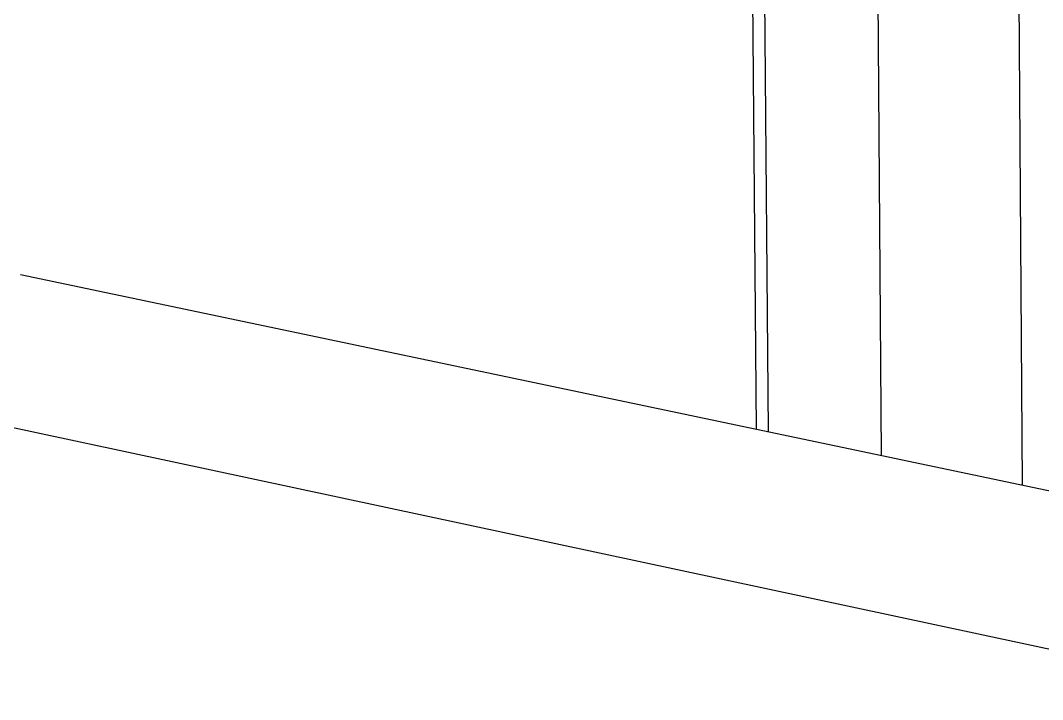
# Model space of a CAD drawing. Header units: millimetres. Extents: x -1421 to 3505, y -683 to 2759.
# Drawn here: x -112.8 to -42.3, y 771 to 817.8 of the extents above; entities that cross this region are included whole.
import ezdxf

# ---------------------------------------------------------------- set-up
doc = ezdxf.new("R2010")
doc.units = ezdxf.units.MM
doc.header["$MEASUREMENT"] = 0
doc.layers.add('Utwórz2D linie widoczne', color=7, linetype='Continuous', true_color=0x000000)

msp = doc.modelspace()

# ---------------------------------------------------------------- linework, layer by layer
at = {"layer": 'Utwórz2D linie widoczne'}
for p, q in [((-43.667, 785.777), (-44.364, 888.769)), ((-54.165, 887.561), (-53.401, 787.822)), ((-62.015, 789.633), (-62.833, 886.431)), ((-61.169, 789.455), (-61.979, 886.28)), ((-112.77, 800.298), (-5.863, 777.833)), ((-131.15, 793.558), (-25.494, 770.962))]:
    msp.add_line(p, q, dxfattribs=at)

doc.saveas('drawing.dxf')
